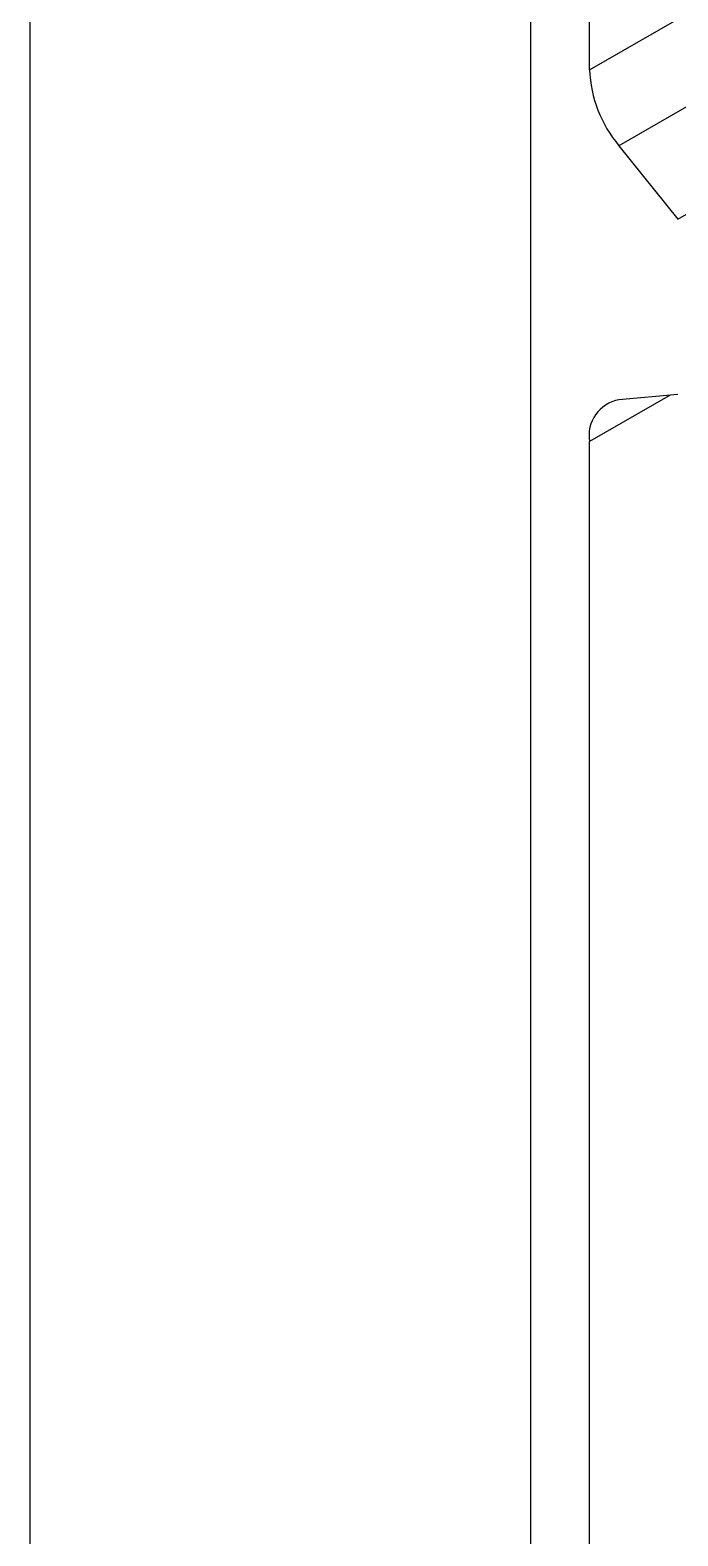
# Model space of a CAD drawing. Header units: inches. Extents: x -3.8 to 16.7, y -13 to 0.
# Drawn here: x 11.926 to 12.897, y -11.854 to -9.596 of the extents above; entities that cross this region are included whole.
import ezdxf

# ---------------------------------------------------------------- set-up
doc = ezdxf.new("R2010")
doc.units = ezdxf.units.IN
doc.header["$LTSCALE"] = 0.5
doc.header["$MEASUREMENT"] = 0
doc.layers.add('Housing', color=150, linetype='CONTINUOUS')
doc.layers.add('Jig', color=41, linetype='CONTINUOUS', lineweight=13)

msp = doc.modelspace()

# ---------------------------------------------------------------- linework, layer by layer
at = {"layer": 'Housing', "linetype": 'Continuous', "lineweight": 25, "transparency": 16777216}
msp.add_line((11.92608, -13.010313), (11.92608, -9.354416), dxfattribs=at)
at = {"layer": 'Jig', "linetype": 'Continuous', "lineweight": 25, "transparency": 16777216}
for p, q in [((12.764857, -9.655159), (15.416507, -8.124394)), ((15.460701, -8.2383), (12.809051, -9.769065)), ((12.897439, -9.879019), (15.54909, -8.348254)), ((12.764857, -9.655159), (12.764857, -8.862303)), ((12.676468, -8.913345), (12.676468, -12.26582)), ((12.809051, -9.769065), (12.897439, -9.879019)), ((12.885644, -10.143138), (12.764857, -10.212867)), ((12.897439, -10.142083), (12.809051, -10.149986)), ((12.764857, -12.26582), (12.764857, -10.212867))]:
    msp.add_line(p, q, dxfattribs=at)
for centre, radius, start, end in [((12.956515, -9.646324), 0.191862, 182.639287, 219.772072), ((12.819113, -10.204029), 0.054971, 100.546778, 189.251879)]:
    msp.add_arc(centre, radius, start, end, dxfattribs=at)

doc.saveas('drawing.dxf')
